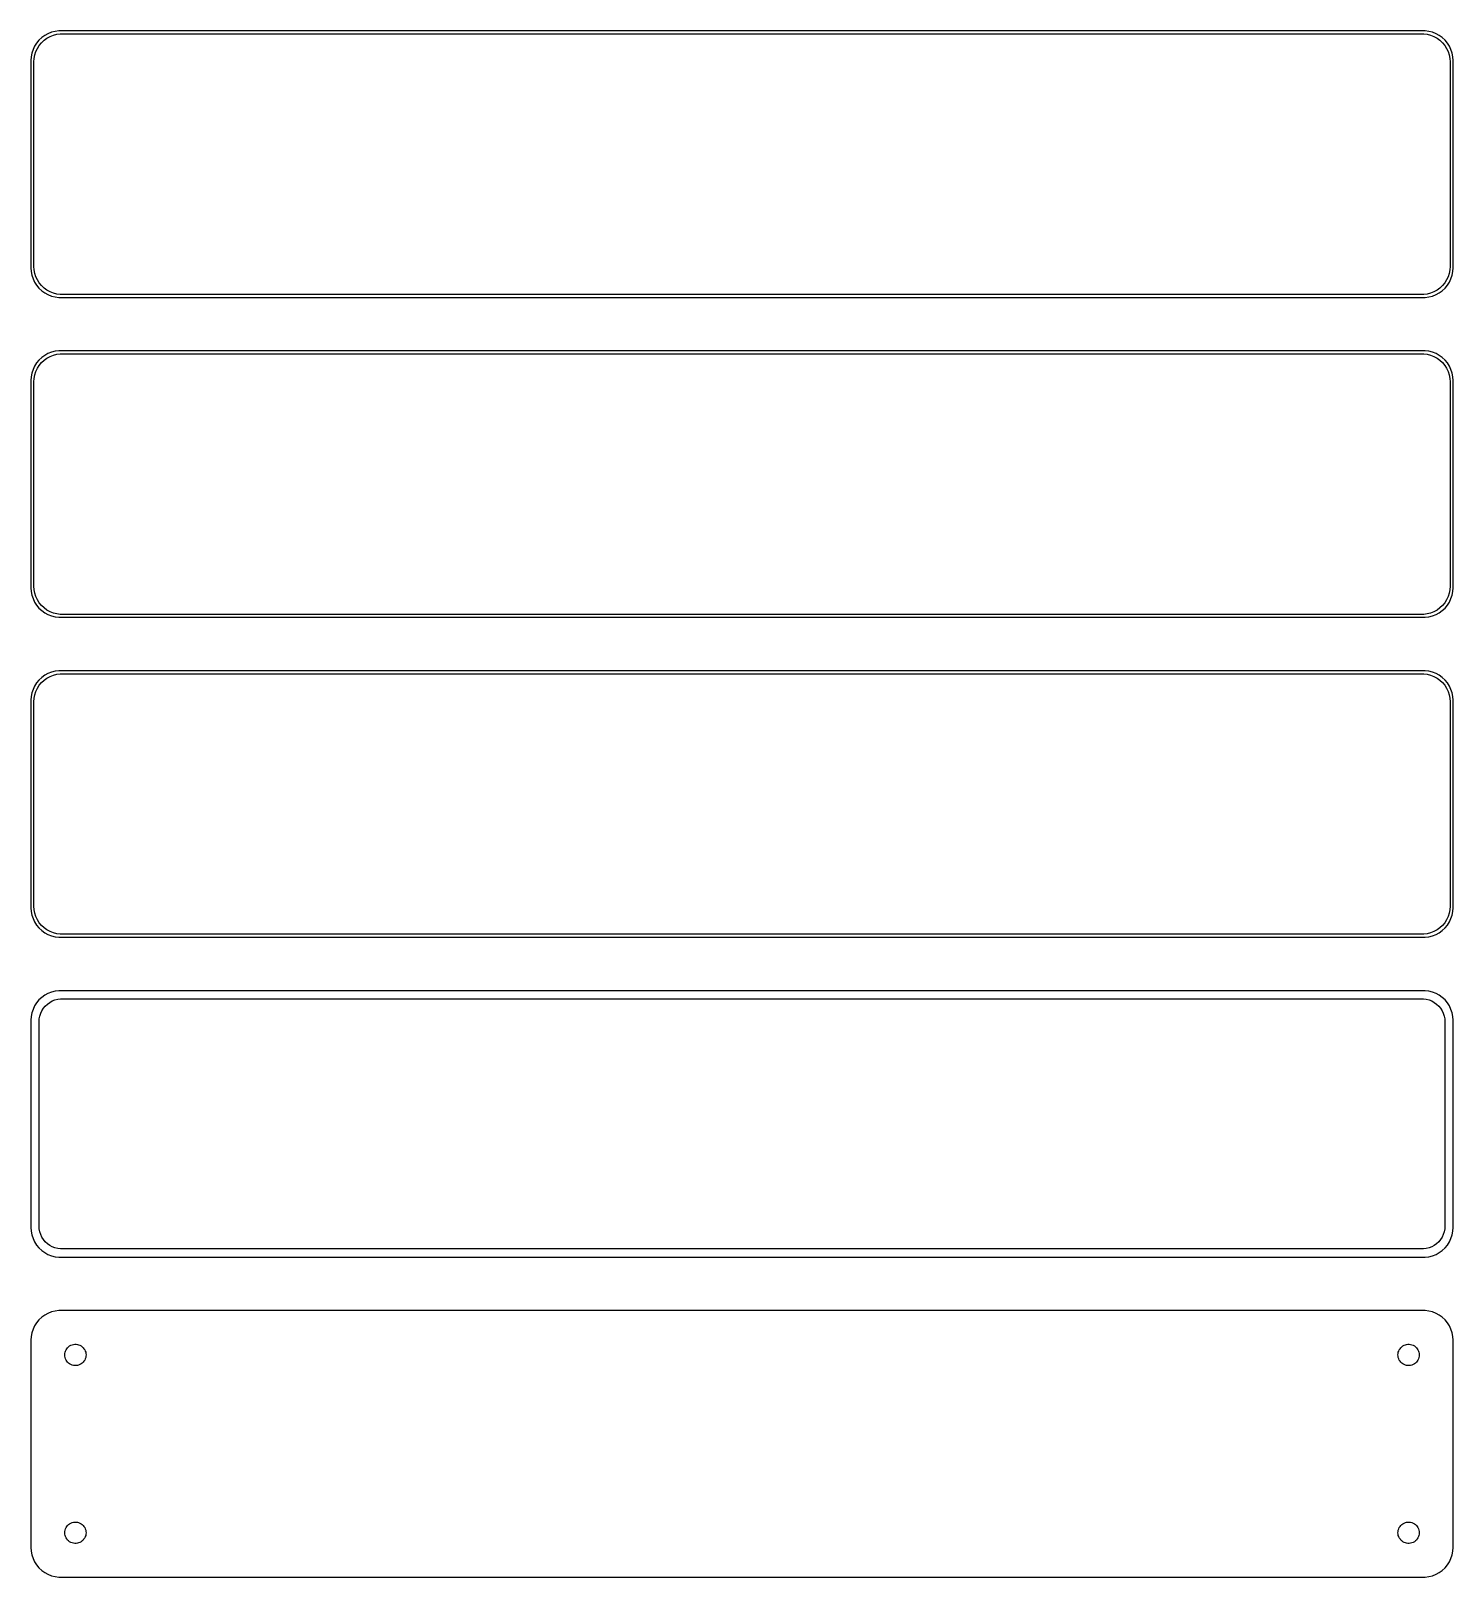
# Model space of a CAD drawing. Header units: metres. Extents: x -120 to 120, y 194 to 454.
import ezdxf

# ---------------------------------------------------------------- set-up
doc = ezdxf.new("R2010")
doc.units = ezdxf.units.M

msp = doc.modelspace()

# ---------------------------------------------------------------- linework, layer by layer
for p, q in [((-116.545, 454.255), (-117.129, 454.024)), ((-115.937, 454.411), (-116.545, 454.255)), ((-115.314, 454.49), (-115.937, 454.411)), ((115.314, 454.49), (-115.314, 454.49)), ((115.937, 454.411), (115.314, 454.49)), ((116.545, 454.255), (115.937, 454.411)), ((117.129, 454.024), (116.545, 454.255)), ((-119.382, 451.909), (-119.649, 451.341)), ((-119.045, 452.439), (-119.382, 451.909)), ((-119.166, 450.999), (-118.912, 451.538)), ((-118.645, 452.923), (-119.045, 452.439)), ((-118.912, 451.538), (-118.593, 452.042)), ((-118.187, 453.353), (-118.645, 452.923)), ((-118.593, 452.042), (-118.213, 452.502)), ((-118.213, 452.502), (-117.778, 452.91)), ((-117.679, 453.722), (-118.187, 453.353)), ((-117.778, 452.91), (-117.295, 453.261)), ((-117.129, 454.024), (-117.679, 453.722)), ((-117.295, 453.261), (-116.772, 453.548)), ((-116.772, 453.548), (-116.218, 453.768)), ((-116.218, 453.768), (-115.64, 453.916)), ((-115.64, 453.916), (-115.048, 453.991)), ((-115.048, 453.991), (115.048, 453.991)), ((115.048, 453.991), (115.64, 453.916)), ((115.64, 453.916), (116.218, 453.768)), ((116.218, 453.768), (116.772, 453.548)), ((116.772, 453.548), (117.295, 453.261)), ((117.679, 453.722), (117.129, 454.024)), ((117.295, 453.261), (117.778, 452.91)), ((118.187, 453.353), (117.679, 453.722)), ((117.778, 452.91), (118.213, 452.502)), ((118.645, 452.923), (118.187, 453.353)), ((118.213, 452.502), (118.593, 452.042)), ((118.593, 452.042), (118.912, 451.538)), ((119.045, 452.439), (118.645, 452.923)), ((118.912, 451.538), (119.166, 450.999)), ((119.382, 451.909), (119.045, 452.439)), ((119.649, 451.341), (119.382, 451.909)), ((-119.961, 450.127), (-120, 449.5)), ((-120, 449.5), (-120, 414.5)), ((-119.843, 450.743), (-119.961, 450.127)), ((-119.649, 451.341), (-119.843, 450.743)), ((-119.5, 449.25), (-119.463, 449.845)), ((-119.5, 414.75), (-119.5, 449.25)), ((-119.463, 449.845), (-119.351, 450.431)), ((-119.351, 450.431), (-119.166, 450.999)), ((119.166, 450.999), (119.351, 450.431)), ((119.351, 450.431), (119.463, 449.845)), ((119.463, 449.845), (119.5, 449.25)), ((119.5, 449.25), (119.5, 414.75)), ((119.843, 450.743), (119.649, 451.341)), ((119.961, 450.127), (119.843, 450.743)), ((120, 449.5), (119.961, 450.127)), ((120, 414.5), (120, 449.5)), ((-120, 414.5), (-119.961, 413.873)), ((-119.961, 413.873), (-119.843, 413.257)), ((-119.843, 413.257), (-119.649, 412.659)), ((-119.649, 412.659), (-119.382, 412.091)), ((-119.463, 414.155), (-119.5, 414.75)), ((-119.351, 413.569), (-119.463, 414.155)), ((-119.166, 413.001), (-119.351, 413.569)), ((-118.912, 412.462), (-119.166, 413.001)), ((-118.593, 411.958), (-118.912, 412.462)), ((118.912, 412.462), (118.593, 411.958)), ((119.166, 413.001), (118.912, 412.462)), ((119.351, 413.569), (119.166, 413.001)), ((119.463, 414.155), (119.351, 413.569)), ((119.382, 412.091), (119.649, 412.659)), ((119.5, 414.75), (119.463, 414.155)), ((119.649, 412.659), (119.843, 413.257)), ((119.843, 413.257), (119.961, 413.873)), ((119.961, 413.873), (120, 414.5)), ((-119.382, 412.091), (-119.045, 411.561)), ((-119.045, 411.561), (-118.645, 411.077)), ((-118.645, 411.077), (-118.187, 410.647)), ((-118.213, 411.498), (-118.593, 411.958)), ((-117.778, 411.09), (-118.213, 411.498)), ((-118.187, 410.647), (-117.679, 410.278)), ((-117.295, 410.739), (-117.778, 411.09)), ((-117.679, 410.278), (-117.129, 409.976)), ((-116.772, 410.452), (-117.295, 410.739)), ((-117.129, 409.976), (-116.545, 409.745)), ((-116.218, 410.232), (-116.772, 410.452)), ((-116.545, 409.745), (-115.937, 409.589)), ((-115.64, 410.084), (-116.218, 410.232)), ((-115.048, 410.009), (-115.64, 410.084)), ((115.048, 410.009), (-115.048, 410.009)), ((115.64, 410.084), (115.048, 410.009)), ((116.218, 410.232), (115.64, 410.084)), ((115.937, 409.589), (116.545, 409.745)), ((116.772, 410.452), (116.218, 410.232)), ((116.545, 409.745), (117.129, 409.976)), ((117.295, 410.739), (116.772, 410.452)), ((117.129, 409.976), (117.679, 410.278)), ((117.778, 411.09), (117.295, 410.739)), ((117.679, 410.278), (118.187, 410.647)), ((118.213, 411.498), (117.778, 411.09)), ((118.187, 410.647), (118.645, 411.077)), ((118.593, 411.958), (118.213, 411.498)), ((118.645, 411.077), (119.045, 411.561)), ((119.045, 411.561), (119.382, 412.091)), ((-115.937, 409.589), (-115.314, 409.51)), ((-115.314, 409.51), (115.314, 409.51)), ((115.314, 409.51), (115.937, 409.589)), ((-118.187, 399.353), (-118.645, 398.923)), ((-117.679, 399.722), (-118.187, 399.353)), ((-117.129, 400.024), (-117.679, 399.722)), ((-117.295, 399.261), (-116.772, 399.548)), ((-116.545, 400.255), (-117.129, 400.024)), ((-116.772, 399.548), (-116.218, 399.768)), ((-115.937, 400.411), (-116.545, 400.255)), ((-116.218, 399.768), (-115.64, 399.916)), ((-115.314, 400.49), (-115.937, 400.411)), ((-115.64, 399.916), (-115.048, 399.991)), ((115.314, 400.49), (-115.314, 400.49)), ((-115.048, 399.991), (115.048, 399.991)), ((115.048, 399.991), (115.64, 399.916)), ((115.937, 400.411), (115.314, 400.49)), ((115.64, 399.916), (116.218, 399.768)), ((116.545, 400.255), (115.937, 400.411)), ((116.218, 399.768), (116.772, 399.548)), ((117.129, 400.024), (116.545, 400.255)), ((116.772, 399.548), (117.295, 399.261)), ((117.679, 399.722), (117.129, 400.024)), ((118.187, 399.353), (117.679, 399.722)), ((118.645, 398.923), (118.187, 399.353)), ((-119.843, 396.743), (-119.961, 396.127)), ((-119.649, 397.341), (-119.843, 396.743)), ((-119.382, 397.909), (-119.649, 397.341)), ((-119.045, 398.439), (-119.382, 397.909)), ((-119.351, 396.431), (-119.166, 396.999)), ((-119.166, 396.999), (-118.912, 397.538)), ((-118.645, 398.923), (-119.045, 398.439)), ((-118.912, 397.538), (-118.593, 398.042)), ((-118.593, 398.042), (-118.213, 398.502)), ((-118.213, 398.502), (-117.778, 398.91)), ((-117.778, 398.91), (-117.295, 399.261)), ((117.295, 399.261), (117.778, 398.91)), ((117.778, 398.91), (118.213, 398.502)), ((118.213, 398.502), (118.593, 398.042)), ((118.593, 398.042), (118.912, 397.538)), ((119.045, 398.439), (118.645, 398.923)), ((118.912, 397.538), (119.166, 396.999)), ((119.382, 397.909), (119.045, 398.439)), ((119.166, 396.999), (119.351, 396.431)), ((119.649, 397.341), (119.382, 397.909)), ((119.843, 396.743), (119.649, 397.341)), ((119.961, 396.127), (119.843, 396.743)), ((-119.961, 396.127), (-120, 395.5)), ((-120, 395.5), (-120, 360.5)), ((-119.5, 395.25), (-119.463, 395.845)), ((-119.5, 360.75), (-119.5, 395.25)), ((-119.463, 395.845), (-119.351, 396.431)), ((119.351, 396.431), (119.463, 395.845)), ((119.463, 395.845), (119.5, 395.25)), ((119.5, 395.25), (119.5, 360.75)), ((120, 395.5), (119.961, 396.127)), ((120, 360.5), (120, 395.5)), ((-120, 360.5), (-119.961, 359.873)), ((-119.463, 360.155), (-119.5, 360.75)), ((-119.351, 359.569), (-119.463, 360.155)), ((119.463, 360.155), (119.351, 359.569)), ((119.5, 360.75), (119.463, 360.155)), ((119.961, 359.873), (120, 360.5)), ((-119.961, 359.873), (-119.843, 359.257)), ((-119.843, 359.257), (-119.649, 358.659)), ((-119.649, 358.659), (-119.382, 358.091)), ((-119.382, 358.091), (-119.045, 357.561)), ((-119.166, 359.001), (-119.351, 359.569)), ((-118.912, 358.462), (-119.166, 359.001)), ((-119.045, 357.561), (-118.645, 357.077)), ((-118.593, 357.958), (-118.912, 358.462)), ((-118.213, 357.498), (-118.593, 357.958)), ((118.593, 357.958), (118.213, 357.498)), ((118.912, 358.462), (118.593, 357.958)), ((118.645, 357.077), (119.045, 357.561)), ((119.166, 359.001), (118.912, 358.462)), ((119.045, 357.561), (119.382, 358.091)), ((119.351, 359.569), (119.166, 359.001)), ((119.382, 358.091), (119.649, 358.659)), ((119.649, 358.659), (119.843, 359.257)), ((119.843, 359.257), (119.961, 359.873)), ((-118.645, 357.077), (-118.187, 356.647)), ((-117.778, 357.09), (-118.213, 357.498)), ((-118.187, 356.647), (-117.679, 356.278)), ((-117.295, 356.739), (-117.778, 357.09)), ((-117.679, 356.278), (-117.129, 355.976)), ((-116.772, 356.452), (-117.295, 356.739)), ((-117.129, 355.976), (-116.545, 355.745)), ((-116.218, 356.232), (-116.772, 356.452)), ((-116.545, 355.745), (-115.937, 355.589)), ((-115.64, 356.084), (-116.218, 356.232)), ((-115.937, 355.589), (-115.314, 355.51)), ((-115.048, 356.009), (-115.64, 356.084)), ((-115.314, 355.51), (115.314, 355.51)), ((115.048, 356.009), (-115.048, 356.009)), ((115.64, 356.084), (115.048, 356.009)), ((115.314, 355.51), (115.937, 355.589)), ((116.218, 356.232), (115.64, 356.084)), ((115.937, 355.589), (116.545, 355.745)), ((116.772, 356.452), (116.218, 356.232)), ((116.545, 355.745), (117.129, 355.976)), ((117.295, 356.739), (116.772, 356.452)), ((117.129, 355.976), (117.679, 356.278)), ((117.778, 357.09), (117.295, 356.739)), ((117.679, 356.278), (118.187, 356.647)), ((118.213, 357.498), (117.778, 357.09)), ((118.187, 356.647), (118.645, 357.077)), ((-118.645, 344.923), (-119.045, 344.439)), ((-118.187, 345.353), (-118.645, 344.923)), ((-118.593, 344.042), (-118.213, 344.502)), ((-118.213, 344.502), (-117.778, 344.91)), ((-117.679, 345.722), (-118.187, 345.353)), ((-117.778, 344.91), (-117.295, 345.261)), ((-117.129, 346.024), (-117.679, 345.722)), ((-117.295, 345.261), (-116.772, 345.548)), ((-116.545, 346.255), (-117.129, 346.024)), ((-116.772, 345.548), (-116.218, 345.768)), ((-115.937, 346.411), (-116.545, 346.255)), ((-116.218, 345.768), (-115.64, 345.916)), ((-115.314, 346.49), (-115.937, 346.411)), ((-115.64, 345.916), (-115.048, 345.991)), ((115.314, 346.49), (-115.314, 346.49)), ((-115.048, 345.991), (115.048, 345.991)), ((115.048, 345.991), (115.64, 345.916)), ((115.937, 346.411), (115.314, 346.49)), ((115.64, 345.916), (116.218, 345.768)), ((116.545, 346.255), (115.937, 346.411)), ((116.218, 345.768), (116.772, 345.548)), ((117.129, 346.024), (116.545, 346.255)), ((116.772, 345.548), (117.295, 345.261)), ((117.679, 345.722), (117.129, 346.024)), ((117.295, 345.261), (117.778, 344.91)), ((118.187, 345.353), (117.679, 345.722)), ((117.778, 344.91), (118.213, 344.502)), ((118.645, 344.923), (118.187, 345.353)), ((118.213, 344.502), (118.593, 344.042)), ((119.045, 344.439), (118.645, 344.923)), ((-119.961, 342.127), (-120, 341.5)), ((-119.843, 342.743), (-119.961, 342.127)), ((-119.649, 343.341), (-119.843, 342.743)), ((-119.382, 343.909), (-119.649, 343.341)), ((-119.463, 341.845), (-119.351, 342.431)), ((-119.045, 344.439), (-119.382, 343.909)), ((-119.351, 342.431), (-119.166, 342.999)), ((-119.166, 342.999), (-118.912, 343.538)), ((-118.912, 343.538), (-118.593, 344.042)), ((118.593, 344.042), (118.912, 343.538)), ((118.912, 343.538), (119.166, 342.999)), ((119.382, 343.909), (119.045, 344.439)), ((119.166, 342.999), (119.351, 342.431)), ((119.351, 342.431), (119.463, 341.845)), ((119.649, 343.341), (119.382, 343.909)), ((119.843, 342.743), (119.649, 343.341)), ((119.961, 342.127), (119.843, 342.743)), ((120, 341.5), (119.961, 342.127)), ((-120, 341.5), (-120, 306.5)), ((-119.5, 341.25), (-119.463, 341.845)), ((-119.5, 306.75), (-119.5, 341.25)), ((119.463, 341.845), (119.5, 341.25)), ((119.5, 341.25), (119.5, 306.75)), ((120, 306.5), (120, 341.5)), ((-120, 306.5), (-119.961, 305.873)), ((-119.961, 305.873), (-119.843, 305.257)), ((-119.463, 306.155), (-119.5, 306.75)), ((-119.351, 305.569), (-119.463, 306.155)), ((-119.166, 305.001), (-119.351, 305.569)), ((119.351, 305.569), (119.166, 305.001)), ((119.463, 306.155), (119.351, 305.569)), ((119.5, 306.75), (119.463, 306.155)), ((119.843, 305.257), (119.961, 305.873)), ((119.961, 305.873), (120, 306.5)), ((-119.843, 305.257), (-119.649, 304.659)), ((-119.649, 304.659), (-119.382, 304.091)), ((-119.382, 304.091), (-119.045, 303.561)), ((-118.912, 304.462), (-119.166, 305.001)), ((-119.045, 303.561), (-118.645, 303.077)), ((-118.593, 303.958), (-118.912, 304.462)), ((-118.645, 303.077), (-118.187, 302.647)), ((-118.213, 303.498), (-118.593, 303.958)), ((-117.778, 303.09), (-118.213, 303.498)), ((-117.295, 302.739), (-117.778, 303.09)), ((-116.772, 302.452), (-117.295, 302.739)), ((117.295, 302.739), (116.772, 302.452)), ((117.778, 303.09), (117.295, 302.739)), ((118.213, 303.498), (117.778, 303.09)), ((118.187, 302.647), (118.645, 303.077)), ((118.593, 303.958), (118.213, 303.498)), ((118.912, 304.462), (118.593, 303.958)), ((118.645, 303.077), (119.045, 303.561)), ((119.166, 305.001), (118.912, 304.462)), ((119.045, 303.561), (119.382, 304.091)), ((119.382, 304.091), (119.649, 304.659)), ((119.649, 304.659), (119.843, 305.257)), ((-118.187, 302.647), (-117.679, 302.278)), ((-117.679, 302.278), (-117.129, 301.976)), ((-117.129, 301.976), (-116.545, 301.745)), ((-116.218, 302.232), (-116.772, 302.452)), ((-116.545, 301.745), (-115.937, 301.589)), ((-115.64, 302.084), (-116.218, 302.232)), ((-115.937, 301.589), (-115.314, 301.51)), ((-115.048, 302.009), (-115.64, 302.084)), ((-115.314, 301.51), (115.314, 301.51)), ((115.048, 302.009), (-115.048, 302.009)), ((115.64, 302.084), (115.048, 302.009)), ((115.314, 301.51), (115.937, 301.589)), ((116.218, 302.232), (115.64, 302.084)), ((115.937, 301.589), (116.545, 301.745)), ((116.772, 302.452), (116.218, 302.232)), ((116.545, 301.745), (117.129, 301.976)), ((117.129, 301.976), (117.679, 302.278)), ((117.679, 302.278), (118.187, 302.647)), ((-115.937, 292.411), (-116.545, 292.255)), ((-115.314, 292.49), (-115.937, 292.411)), ((115.314, 292.49), (-115.314, 292.49)), ((115.937, 292.411), (115.314, 292.49)), ((116.545, 292.255), (115.937, 292.411)), ((-119.382, 289.909), (-119.649, 289.341)), ((-119.045, 290.439), (-119.382, 289.909)), ((-118.645, 290.923), (-119.045, 290.439)), ((-118.187, 291.353), (-118.645, 290.923)), ((-117.679, 291.722), (-118.187, 291.353)), ((-117.88, 289.524), (-117.571, 289.899)), ((-117.129, 292.024), (-117.679, 291.722)), ((-117.571, 289.899), (-117.216, 290.231)), ((-117.216, 290.231), (-116.823, 290.517)), ((-116.545, 292.255), (-117.129, 292.024)), ((-116.823, 290.517), (-116.398, 290.751)), ((-116.398, 290.751), (-115.946, 290.93)), ((-115.946, 290.93), (-115.475, 291.051)), ((-115.475, 291.051), (-114.993, 291.112)), ((-114.993, 291.112), (114.993, 291.112)), ((114.993, 291.112), (115.475, 291.051)), ((115.475, 291.051), (115.946, 290.93)), ((115.946, 290.93), (116.398, 290.751)), ((116.398, 290.751), (116.823, 290.517)), ((117.129, 292.024), (116.545, 292.255)), ((116.823, 290.517), (117.216, 290.231)), ((117.679, 291.722), (117.129, 292.024)), ((117.216, 290.231), (117.571, 289.899)), ((117.571, 289.899), (117.88, 289.524)), ((118.187, 291.353), (117.679, 291.722)), ((118.645, 290.923), (118.187, 291.353)), ((119.045, 290.439), (118.645, 290.923)), ((119.382, 289.909), (119.045, 290.439)), ((119.649, 289.341), (119.382, 289.909)), ((-119.961, 288.127), (-120, 287.5)), ((-120, 287.5), (-120, 252.5)), ((-119.843, 288.743), (-119.961, 288.127)), ((-119.649, 289.341), (-119.843, 288.743)), ((-118.619, 287.25), (-118.589, 287.735)), ((-118.619, 252.75), (-118.619, 287.25)), ((-118.589, 287.735), (-118.498, 288.212)), ((-118.498, 288.212), (-118.348, 288.674)), ((-118.348, 288.674), (-118.141, 289.114)), ((-118.141, 289.114), (-117.88, 289.524)), ((117.88, 289.524), (118.141, 289.114)), ((118.141, 289.114), (118.348, 288.674)), ((118.348, 288.674), (118.498, 288.212)), ((118.498, 288.212), (118.589, 287.735)), ((118.589, 287.735), (118.619, 287.25)), ((118.619, 287.25), (118.619, 252.75)), ((119.843, 288.743), (119.649, 289.341)), ((119.961, 288.127), (119.843, 288.743)), ((120, 287.5), (119.961, 288.127)), ((120, 252.5), (120, 287.5)), ((-120, 252.5), (-119.961, 251.873)), ((-119.961, 251.873), (-119.843, 251.257)), ((-119.843, 251.257), (-119.649, 250.659)), ((-119.649, 250.659), (-119.382, 250.091)), ((-118.589, 252.265), (-118.619, 252.75)), ((-118.498, 251.788), (-118.589, 252.265)), ((-118.348, 251.326), (-118.498, 251.788)), ((-118.141, 250.886), (-118.348, 251.326)), ((-117.88, 250.476), (-118.141, 250.886)), ((118.141, 250.886), (117.88, 250.476)), ((118.348, 251.326), (118.141, 250.886)), ((118.498, 251.788), (118.348, 251.326)), ((118.589, 252.265), (118.498, 251.788)), ((118.619, 252.75), (118.589, 252.265)), ((119.382, 250.091), (119.649, 250.659)), ((119.649, 250.659), (119.843, 251.257)), ((119.843, 251.257), (119.961, 251.873)), ((119.961, 251.873), (120, 252.5)), ((-119.382, 250.091), (-119.045, 249.561)), ((-119.045, 249.561), (-118.645, 249.077)), ((-118.645, 249.077), (-118.187, 248.647)), ((-118.187, 248.647), (-117.679, 248.278)), ((-117.571, 250.101), (-117.88, 250.476)), ((-117.679, 248.278), (-117.129, 247.976)), ((-117.216, 249.769), (-117.571, 250.101)), ((-116.823, 249.483), (-117.216, 249.769)), ((-117.129, 247.976), (-116.545, 247.745)), ((-116.398, 249.249), (-116.823, 249.483)), ((-115.946, 249.07), (-116.398, 249.249)), ((-115.475, 248.949), (-115.946, 249.07)), ((-114.993, 248.888), (-115.475, 248.949)), ((114.993, 248.888), (-114.993, 248.888)), ((115.475, 248.949), (114.993, 248.888)), ((115.946, 249.07), (115.475, 248.949)), ((116.398, 249.249), (115.946, 249.07)), ((116.823, 249.483), (116.398, 249.249)), ((116.545, 247.745), (117.129, 247.976)), ((117.216, 249.769), (116.823, 249.483)), ((117.129, 247.976), (117.679, 248.278)), ((117.571, 250.101), (117.216, 249.769)), ((117.88, 250.476), (117.571, 250.101)), ((117.679, 248.278), (118.187, 248.647)), ((118.187, 248.647), (118.645, 249.077)), ((118.645, 249.077), (119.045, 249.561)), ((119.045, 249.561), (119.382, 250.091)), ((-116.545, 247.745), (-115.937, 247.589)), ((-115.937, 247.589), (-115.314, 247.51)), ((-115.314, 247.51), (115.314, 247.51)), ((115.314, 247.51), (115.937, 247.589)), ((115.937, 247.589), (116.545, 247.745)), ((-117.679, 237.722), (-118.187, 237.353)), ((-117.129, 238.024), (-117.679, 237.722)), ((-116.545, 238.255), (-117.129, 238.024)), ((-115.937, 238.411), (-116.545, 238.255)), ((-115.314, 238.49), (-115.937, 238.411)), ((115.314, 238.49), (-115.314, 238.49)), ((115.937, 238.411), (115.314, 238.49)), ((116.545, 238.255), (115.937, 238.411)), ((117.129, 238.024), (116.545, 238.255)), ((117.679, 237.722), (117.129, 238.024)), ((118.187, 237.353), (117.679, 237.722)), ((-119.649, 235.341), (-119.843, 234.743)), ((-119.382, 235.909), (-119.649, 235.341)), ((-119.045, 236.439), (-119.382, 235.909)), ((-118.645, 236.923), (-119.045, 236.439)), ((-118.187, 237.353), (-118.645, 236.923)), ((118.645, 236.923), (118.187, 237.353)), ((119.045, 236.439), (118.645, 236.923)), ((119.382, 235.909), (119.045, 236.439)), ((119.649, 235.341), (119.382, 235.909)), ((119.843, 234.743), (119.649, 235.341)), ((-119.961, 234.127), (-120, 233.5)), ((-120, 233.5), (-120, 198.5)), ((-119.843, 234.743), (-119.961, 234.127)), ((-113.812, 232.232), (-113.647, 232.387)), ((-113.647, 232.387), (-113.464, 232.52)), ((-113.464, 232.52), (-113.266, 232.629)), ((-113.266, 232.629), (-113.056, 232.712)), ((-113.056, 232.712), (-112.837, 232.768)), ((-112.837, 232.768), (-112.613, 232.796)), ((-112.613, 232.796), (-112.387, 232.796)), ((-112.387, 232.796), (-112.163, 232.768)), ((-112.163, 232.768), (-111.944, 232.712)), ((-111.944, 232.712), (-111.734, 232.629)), ((-111.734, 232.629), (-111.536, 232.52)), ((-111.536, 232.52), (-111.353, 232.387)), ((-111.353, 232.387), (-111.188, 232.232)), ((111.188, 232.232), (111.353, 232.387)), ((111.353, 232.387), (111.536, 232.52)), ((111.536, 232.52), (111.734, 232.629)), ((111.734, 232.629), (111.944, 232.712)), ((111.944, 232.712), (112.163, 232.768)), ((112.163, 232.768), (112.387, 232.796)), ((112.387, 232.796), (112.613, 232.796)), ((112.613, 232.796), (112.837, 232.768)), ((112.837, 232.768), (113.056, 232.712)), ((113.056, 232.712), (113.266, 232.629)), ((113.266, 232.629), (113.464, 232.52)), ((113.464, 232.52), (113.647, 232.387)), ((113.647, 232.387), (113.812, 232.232)), ((119.961, 234.127), (119.843, 234.743)), ((120, 233.5), (119.961, 234.127)), ((120, 198.5), (120, 233.5)), ((-114.3, 231), (-114.286, 231.226)), ((-114.286, 230.774), (-114.3, 231)), ((-114.286, 231.226), (-114.243, 231.448)), ((-114.243, 230.552), (-114.286, 230.774)), ((-114.243, 231.448), (-114.174, 231.663)), ((-114.174, 230.337), (-114.243, 230.552)), ((-114.174, 231.663), (-114.077, 231.867)), ((-114.077, 230.133), (-114.174, 230.337)), ((-114.077, 231.867), (-113.956, 232.058)), ((-113.956, 229.942), (-114.077, 230.133)), ((-113.956, 232.058), (-113.812, 232.232)), ((-113.812, 229.768), (-113.956, 229.942)), ((-113.647, 229.613), (-113.812, 229.768)), ((-111.188, 229.768), (-111.353, 229.613)), ((-111.188, 232.232), (-111.044, 232.058)), ((-111.044, 229.942), (-111.188, 229.768)), ((-111.044, 232.058), (-110.923, 231.867)), ((-110.923, 230.133), (-111.044, 229.942)), ((-110.923, 231.867), (-110.826, 231.663)), ((-110.826, 230.337), (-110.923, 230.133)), ((-110.826, 231.663), (-110.757, 231.448)), ((-110.757, 230.552), (-110.826, 230.337)), ((-110.757, 231.448), (-110.714, 231.226)), ((-110.714, 230.774), (-110.757, 230.552)), ((-110.714, 231.226), (-110.7, 231)), ((-110.7, 231), (-110.714, 230.774)), ((110.7, 231), (110.714, 231.226)), ((110.714, 230.774), (110.7, 231)), ((110.714, 231.226), (110.757, 231.448)), ((110.757, 230.552), (110.714, 230.774)), ((110.757, 231.448), (110.826, 231.663)), ((110.826, 230.337), (110.757, 230.552)), ((110.826, 231.663), (110.923, 231.867)), ((110.923, 230.133), (110.826, 230.337)), ((110.923, 231.867), (111.044, 232.058)), ((111.044, 229.942), (110.923, 230.133)), ((111.044, 232.058), (111.188, 232.232)), ((111.188, 229.768), (111.044, 229.942)), ((111.353, 229.613), (111.188, 229.768)), ((113.812, 229.768), (113.647, 229.613)), ((113.812, 232.232), (113.956, 232.058)), ((113.956, 229.942), (113.812, 229.768)), ((113.956, 232.058), (114.077, 231.867)), ((114.077, 230.133), (113.956, 229.942)), ((114.077, 231.867), (114.174, 231.663)), ((114.174, 230.337), (114.077, 230.133)), ((114.174, 231.663), (114.243, 231.448)), ((114.243, 230.552), (114.174, 230.337)), ((114.243, 231.448), (114.286, 231.226)), ((114.286, 230.774), (114.243, 230.552)), ((114.286, 231.226), (114.3, 231)), ((114.3, 231), (114.286, 230.774)), ((-113.464, 229.48), (-113.647, 229.613)), ((-113.266, 229.371), (-113.464, 229.48)), ((-113.056, 229.288), (-113.266, 229.371)), ((-112.837, 229.232), (-113.056, 229.288)), ((-112.613, 229.204), (-112.837, 229.232)), ((-112.387, 229.204), (-112.613, 229.204)), ((-112.163, 229.232), (-112.387, 229.204)), ((-111.944, 229.288), (-112.163, 229.232)), ((-111.734, 229.371), (-111.944, 229.288)), ((-111.536, 229.48), (-111.734, 229.371)), ((-111.353, 229.613), (-111.536, 229.48)), ((111.536, 229.48), (111.353, 229.613)), ((111.734, 229.371), (111.536, 229.48)), ((111.944, 229.288), (111.734, 229.371)), ((112.163, 229.232), (111.944, 229.288)), ((112.387, 229.204), (112.163, 229.232)), ((112.613, 229.204), (112.387, 229.204)), ((112.837, 229.232), (112.613, 229.204)), ((113.056, 229.288), (112.837, 229.232)), ((113.266, 229.371), (113.056, 229.288)), ((113.464, 229.48), (113.266, 229.371)), ((113.647, 229.613), (113.464, 229.48)), ((-114.3, 201), (-114.286, 201.226)), ((-114.286, 200.774), (-114.3, 201)), ((-114.286, 201.226), (-114.243, 201.448)), ((-114.243, 201.448), (-114.174, 201.663)), ((-114.174, 201.663), (-114.077, 201.867)), ((-114.077, 201.867), (-113.956, 202.058)), ((-113.956, 202.058), (-113.812, 202.232)), ((-113.812, 202.232), (-113.647, 202.387)), ((-113.647, 202.387), (-113.464, 202.52)), ((-113.464, 202.52), (-113.266, 202.629)), ((-113.266, 202.629), (-113.056, 202.712)), ((-113.056, 202.712), (-112.837, 202.768)), ((-112.837, 202.768), (-112.613, 202.796)), ((-112.613, 202.796), (-112.387, 202.796)), ((-112.387, 202.796), (-112.163, 202.768)), ((-112.163, 202.768), (-111.944, 202.712)), ((-111.944, 202.712), (-111.734, 202.629)), ((-111.734, 202.629), (-111.536, 202.52)), ((-111.536, 202.52), (-111.353, 202.387)), ((-111.353, 202.387), (-111.188, 202.232)), ((-111.188, 202.232), (-111.044, 202.058)), ((-111.044, 202.058), (-110.923, 201.867)), ((-110.923, 201.867), (-110.826, 201.663)), ((-110.826, 201.663), (-110.757, 201.448)), ((-110.757, 201.448), (-110.714, 201.226)), ((-110.714, 201.226), (-110.7, 201)), ((-110.7, 201), (-110.714, 200.774)), ((110.7, 201), (110.714, 201.226)), ((110.714, 200.774), (110.7, 201)), ((110.714, 201.226), (110.757, 201.448)), ((110.757, 201.448), (110.826, 201.663)), ((110.826, 201.663), (110.923, 201.867)), ((110.923, 201.867), (111.044, 202.058)), ((111.044, 202.058), (111.188, 202.232)), ((111.188, 202.232), (111.353, 202.387)), ((111.353, 202.387), (111.536, 202.52)), ((111.536, 202.52), (111.734, 202.629)), ((111.734, 202.629), (111.944, 202.712)), ((111.944, 202.712), (112.163, 202.768)), ((112.163, 202.768), (112.387, 202.796)), ((112.387, 202.796), (112.613, 202.796)), ((112.613, 202.796), (112.837, 202.768)), ((112.837, 202.768), (113.056, 202.712)), ((113.056, 202.712), (113.266, 202.629)), ((113.266, 202.629), (113.464, 202.52)), ((113.464, 202.52), (113.647, 202.387)), ((113.647, 202.387), (113.812, 202.232)), ((113.812, 202.232), (113.956, 202.058)), ((113.956, 202.058), (114.077, 201.867)), ((114.077, 201.867), (114.174, 201.663)), ((114.174, 201.663), (114.243, 201.448)), ((114.243, 201.448), (114.286, 201.226)), ((114.286, 201.226), (114.3, 201)), ((114.3, 201), (114.286, 200.774)), ((-120, 198.5), (-119.961, 197.873)), ((-114.243, 200.552), (-114.286, 200.774)), ((-114.174, 200.337), (-114.243, 200.552)), ((-114.077, 200.133), (-114.174, 200.337)), ((-113.956, 199.942), (-114.077, 200.133)), ((-113.812, 199.768), (-113.956, 199.942)), ((-113.647, 199.613), (-113.812, 199.768)), ((-113.464, 199.48), (-113.647, 199.613)), ((-113.266, 199.371), (-113.464, 199.48)), ((-113.056, 199.288), (-113.266, 199.371)), ((-112.837, 199.232), (-113.056, 199.288)), ((-112.613, 199.204), (-112.837, 199.232)), ((-112.387, 199.204), (-112.613, 199.204)), ((-112.163, 199.232), (-112.387, 199.204)), ((-111.944, 199.288), (-112.163, 199.232)), ((-111.734, 199.371), (-111.944, 199.288)), ((-111.536, 199.48), (-111.734, 199.371)), ((-111.353, 199.613), (-111.536, 199.48)), ((-111.188, 199.768), (-111.353, 199.613)), ((-111.044, 199.942), (-111.188, 199.768)), ((-110.923, 200.133), (-111.044, 199.942)), ((-110.826, 200.337), (-110.923, 200.133)), ((-110.757, 200.552), (-110.826, 200.337)), ((-110.714, 200.774), (-110.757, 200.552)), ((110.757, 200.552), (110.714, 200.774)), ((110.826, 200.337), (110.757, 200.552)), ((110.923, 200.133), (110.826, 200.337)), ((111.044, 199.942), (110.923, 200.133)), ((111.188, 199.768), (111.044, 199.942)), ((111.353, 199.613), (111.188, 199.768)), ((111.536, 199.48), (111.353, 199.613)), ((111.734, 199.371), (111.536, 199.48)), ((111.944, 199.288), (111.734, 199.371)), ((112.163, 199.232), (111.944, 199.288)), ((112.387, 199.204), (112.163, 199.232)), ((112.613, 199.204), (112.387, 199.204)), ((112.837, 199.232), (112.613, 199.204)), ((113.056, 199.288), (112.837, 199.232)), ((113.266, 199.371), (113.056, 199.288)), ((113.464, 199.48), (113.266, 199.371)), ((113.647, 199.613), (113.464, 199.48)), ((113.812, 199.768), (113.647, 199.613)), ((113.956, 199.942), (113.812, 199.768)), ((114.077, 200.133), (113.956, 199.942)), ((114.174, 200.337), (114.077, 200.133)), ((114.243, 200.552), (114.174, 200.337)), ((114.286, 200.774), (114.243, 200.552)), ((119.961, 197.873), (120, 198.5)), ((-119.961, 197.873), (-119.843, 197.257)), ((-119.843, 197.257), (-119.649, 196.659)), ((-119.649, 196.659), (-119.382, 196.091)), ((-119.382, 196.091), (-119.045, 195.561)), ((119.045, 195.561), (119.382, 196.091)), ((119.382, 196.091), (119.649, 196.659)), ((119.649, 196.659), (119.843, 197.257)), ((119.843, 197.257), (119.961, 197.873)), ((-119.045, 195.561), (-118.645, 195.077)), ((-118.645, 195.077), (-118.187, 194.647)), ((-118.187, 194.647), (-117.679, 194.278)), ((-117.679, 194.278), (-117.129, 193.976)), ((-117.129, 193.976), (-116.545, 193.745)), ((-116.545, 193.745), (-115.937, 193.589)), ((-115.937, 193.589), (-115.314, 193.51)), ((-115.314, 193.51), (115.314, 193.51)), ((115.314, 193.51), (115.937, 193.589)), ((115.937, 193.589), (116.545, 193.745)), ((116.545, 193.745), (117.129, 193.976)), ((117.129, 193.976), (117.679, 194.278)), ((117.679, 194.278), (118.187, 194.647)), ((118.187, 194.647), (118.645, 195.077)), ((118.645, 195.077), (119.045, 195.561))]:
    msp.add_line(p, q)

doc.saveas('drawing.dxf')
